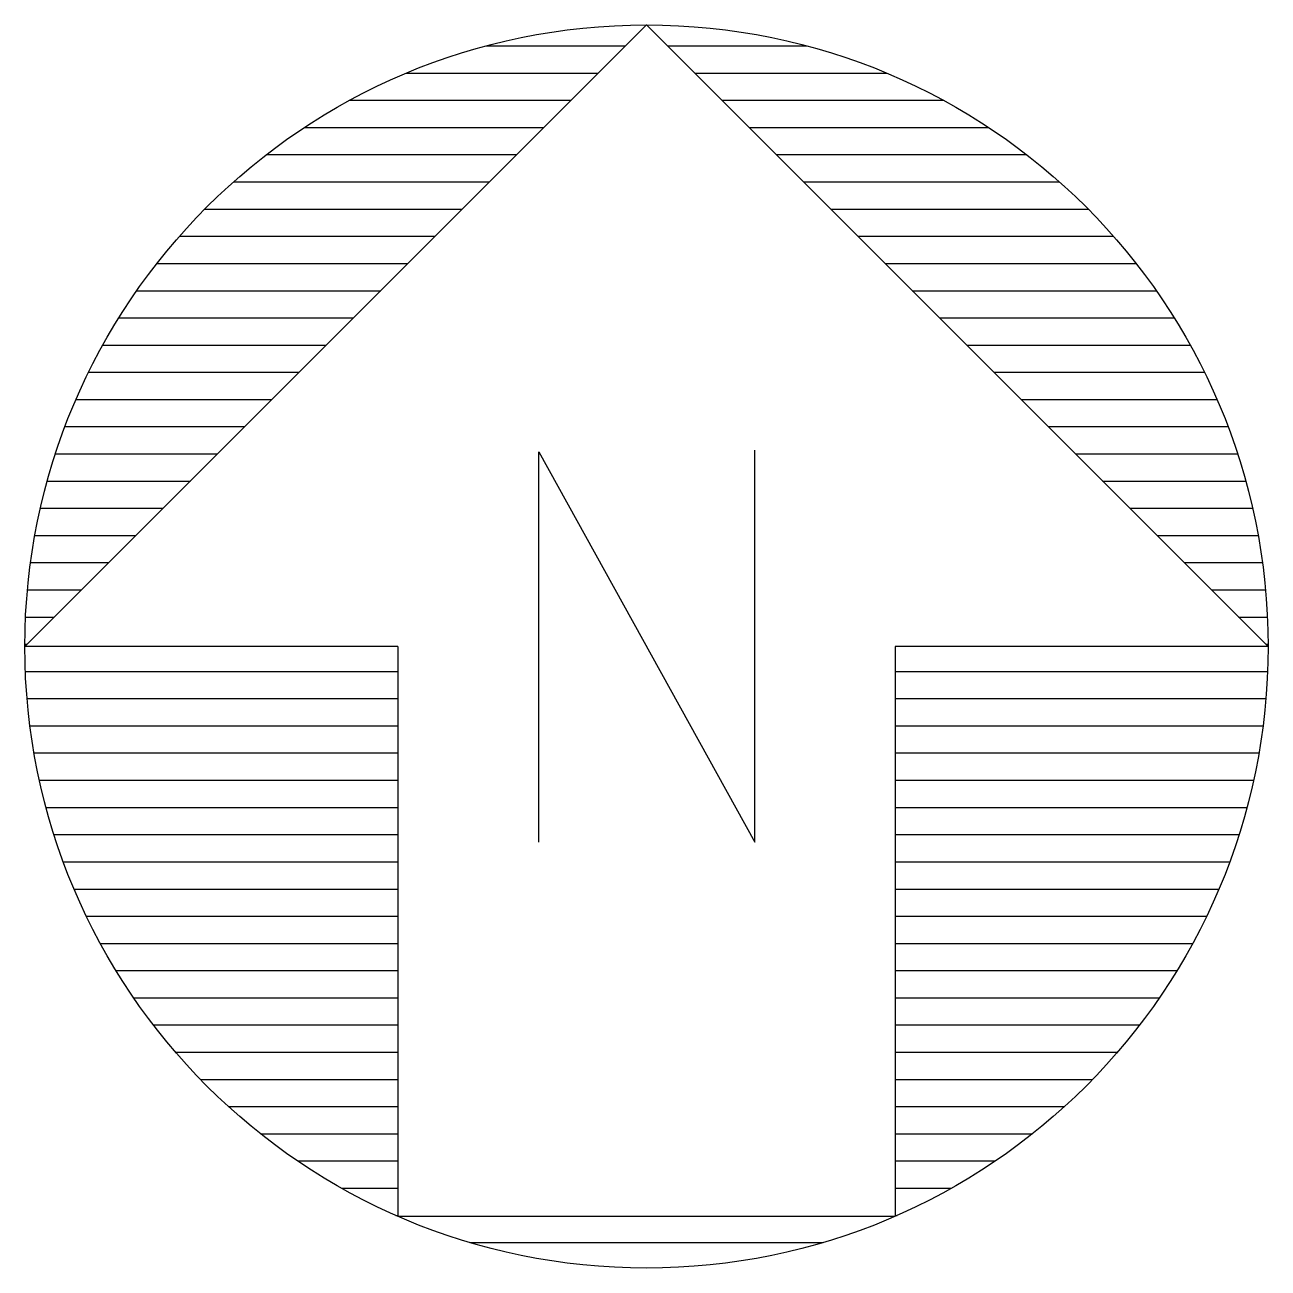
# Model space of a CAD drawing. Extents: x 123.4 to 143.4, y 280.8 to 300.8.
import ezdxf

# ---------------------------------------------------------------- set-up
doc = ezdxf.new("R2010")
doc.units = 0
doc.header["$LTSCALE"] = 0.5
doc.header["$MEASUREMENT"] = 0
doc.layers.add('DIMENSION', color=7, linetype='CONTINUOUS')

msp = doc.modelspace()

# ---------------------------------------------------------------- linework, layer by layer
at = {"layer": 'DIMENSION', "color": 2, "linetype": 'Continuous'}
for p, q in [((123.369, 290.779), (133.369, 300.779)), ((133.369, 300.779), (143.369, 290.779)), ((130.791, 300.441), (133.031, 300.441)), ((133.707, 300.441), (135.948, 300.441)), ((129.508, 300.003), (132.593, 300.003)), ((134.145, 300.003), (137.231, 300.003)), ((128.595, 299.566), (132.156, 299.566)), ((134.582, 299.566), (138.143, 299.566)), ((127.866, 299.128), (131.718, 299.128)), ((135.02, 299.128), (138.873, 299.128)), ((127.253, 298.691), (131.281, 298.691)), ((135.457, 298.691), (139.485, 298.691)), ((126.726, 298.253), (130.843, 298.253)), ((135.895, 298.253), (140.013, 298.253)), ((126.264, 297.816), (130.406, 297.816)), ((136.332, 297.816), (140.474, 297.816)), ((125.856, 297.378), (129.968, 297.378)), ((136.77, 297.378), (140.882, 297.378)), ((125.493, 296.941), (129.531, 296.941)), ((137.207, 296.941), (141.245, 296.941)), ((125.17, 296.503), (129.093, 296.503)), ((137.645, 296.503), (141.569, 296.503)), ((124.881, 296.066), (128.656, 296.066)), ((138.082, 296.066), (141.857, 296.066)), ((124.624, 295.628), (128.218, 295.628)), ((138.52, 295.628), (142.115, 295.628)), ((124.395, 295.191), (127.781, 295.191)), ((138.957, 295.191), (142.343, 295.191)), ((124.193, 294.753), (127.343, 294.753)), ((139.395, 294.753), (142.545, 294.753)), ((124.016, 294.316), (126.906, 294.316)), ((139.832, 294.316), (142.723, 294.316)), ((123.862, 293.878), (126.468, 293.878)), ((140.27, 293.878), (142.877, 293.878)), ((123.73, 293.441), (126.031, 293.441)), ((140.707, 293.441), (143.008, 293.441)), ((123.62, 293.003), (125.593, 293.003)), ((141.145, 293.003), (143.119, 293.003)), ((123.53, 292.566), (125.156, 292.566)), ((141.582, 292.566), (143.208, 292.566)), ((123.461, 292.128), (124.718, 292.128)), ((142.02, 292.128), (143.278, 292.128)), ((123.411, 291.691), (124.281, 291.691)), ((142.457, 291.691), (143.328, 291.691)), ((123.38, 291.253), (123.843, 291.253)), ((142.895, 291.253), (143.358, 291.253)), ((123.369, 290.816), (123.406, 290.816)), ((143.332, 290.816), (143.369, 290.816)), ((129.369, 290.779), (123.369, 290.779)), ((129.369, 290.779), (129.369, 281.614)), ((137.369, 290.779), (137.369, 281.614)), ((143.369, 290.779), (137.369, 290.779)), ((123.377, 290.378), (129.369, 290.378)), ((137.369, 290.378), (143.361, 290.378)), ((123.404, 289.941), (129.369, 289.941)), ((137.369, 289.941), (143.334, 289.941)), ((123.451, 289.503), (129.369, 289.503)), ((137.369, 289.503), (143.287, 289.503)), ((123.517, 289.066), (129.369, 289.066)), ((137.369, 289.066), (143.221, 289.066)), ((123.603, 288.628), (129.369, 288.628)), ((137.369, 288.628), (143.135, 288.628)), ((123.71, 288.191), (129.369, 288.191)), ((137.369, 288.191), (143.028, 288.191)), ((123.838, 287.753), (129.369, 287.753)), ((137.369, 287.753), (142.9, 287.753)), ((123.988, 287.316), (129.369, 287.316)), ((137.369, 287.316), (142.75, 287.316)), ((124.161, 286.878), (129.369, 286.878)), ((137.369, 286.878), (142.577, 286.878)), ((124.359, 286.441), (129.369, 286.441)), ((137.369, 286.441), (142.379, 286.441)), ((124.583, 286.003), (129.369, 286.003)), ((137.369, 286.003), (142.155, 286.003)), ((124.836, 285.566), (129.369, 285.566)), ((137.369, 285.566), (141.903, 285.566)), ((125.119, 285.128), (129.369, 285.128)), ((137.369, 285.128), (141.62, 285.128)), ((125.436, 284.691), (129.369, 284.691)), ((137.369, 284.691), (141.302, 284.691)), ((125.792, 284.253), (129.369, 284.253)), ((137.369, 284.253), (140.946, 284.253)), ((126.192, 283.816), (129.369, 283.816)), ((137.369, 283.816), (140.546, 283.816)), ((126.644, 283.378), (129.369, 283.378)), ((137.369, 283.378), (140.094, 283.378)), ((127.159, 282.941), (129.369, 282.941)), ((137.369, 282.941), (139.579, 282.941)), ((127.756, 282.503), (129.369, 282.503)), ((137.369, 282.503), (138.983, 282.503)), ((128.462, 282.066), (129.369, 282.066)), ((137.369, 282.066), (138.276, 282.066)), ((129.336, 281.628), (129.369, 281.628)), ((129.369, 281.614), (137.369, 281.614)), ((137.369, 281.628), (137.402, 281.628)), ((130.529, 281.191), (136.209, 281.191))]:
    msp.add_line(p, q, dxfattribs=at)
at = {"layer": 'DIMENSION', "color": 1, "linetype": 'Continuous'}
for p, q in [((131.636, 287.631), (131.636, 293.908)), ((131.636, 293.908), (135.112, 287.631)), ((135.112, 287.631), (135.112, 293.939))]:
    msp.add_line(p, q, dxfattribs=at)
at = {"layer": 'DIMENSION', "color": 2, "linetype": 'Continuous'}
msp.add_circle((133.369, 290.779), 10, dxfattribs=at)

doc.saveas('drawing.dxf')
